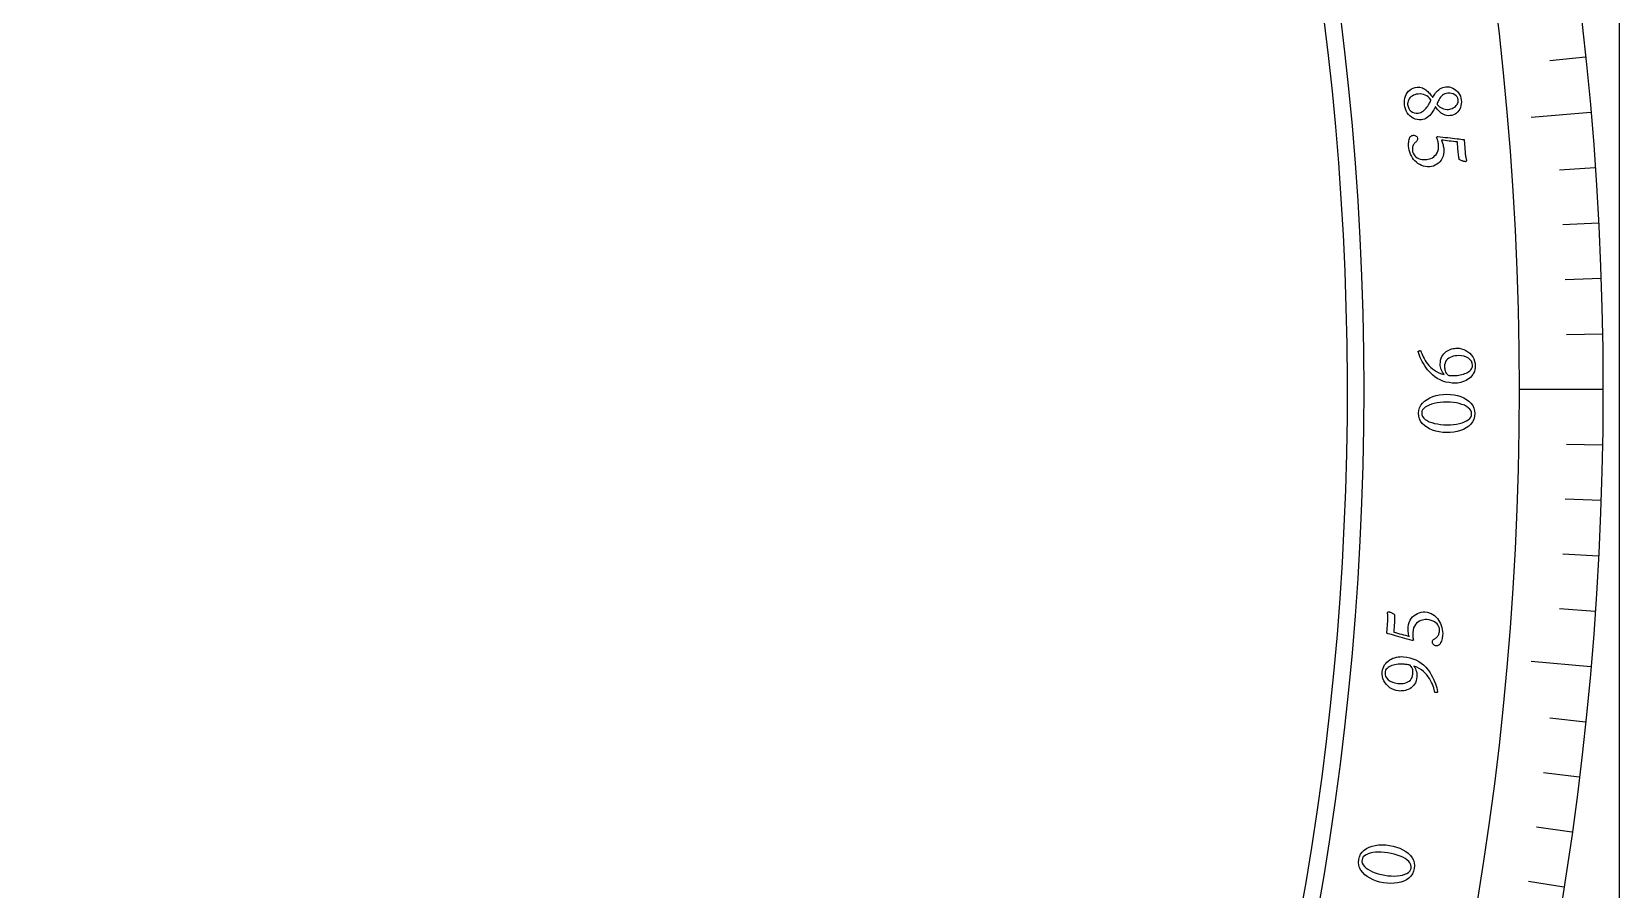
# Model space of a CAD drawing. Header units: millimetres. Extents: x -105 to 105, y -105 to 128.
# Drawn here: x 52.9 to 105, y -16.4 to 11.8 of the extents above; entities that cross this region are included whole.
import ezdxf

# ---------------------------------------------------------------- set-up
doc = ezdxf.new("R2010")
doc.units = ezdxf.units.MM
for name, color, linetype in [('CUT_INNER', 6, 'Continuous'), ('CUT_OUTER', 1, 'Continuous'), ('ENGRAVE', 7, 'Continuous'), ('ENGRAVE_FINE', 8, 'Continuous'), ('TEXT', 5, 'Continuous')]:
    doc.layers.add(name, color=color, linetype=linetype)

msp = doc.modelspace()

# ---------------------------------------------------------------- linework, layer by layer
at = {"layer": 'CUT_INNER'}
msp.add_arc((0, 0), 96.075, 98.085938, 87.539062, dxfattribs=at)
at = {"layer": 'CUT_OUTER'}
msp.add_lwpolyline([(30.8079, 103.6071), (32.4928, 102.4838), (76.8653, 76.8653), (105, 28.1347), (105, -28.1347), (76.8653, -76.8653), (28.1347, -105), (-28.1347, -105), (-76.8653, -76.8653), (-105, -28.1347), (-105, 28.1347), (-76.8653, 76.8653), (-32.6892, 102.3704), (-32.4055, 102.6778), (-32.4029, 102.6804), (-32.3998, 102.6824), (-30.8138, 103.6069)], dxfattribs=at)
at = {"layer": 'ENGRAVE'}
for points in [[(104.067, 9.1047), (102.111, 8.9336)], [(104.4645, 0), (101.7156, 0)], [(104.067, -9.1047), (102.111, -8.9336)]]:
    msp.add_lwpolyline(points, dxfattribs=at)
for radius in [104.4645, 101.7156, 96.6105]:
    msp.add_circle((0, 0), radius, dxfattribs=at)
at = {"layer": 'ENGRAVE_FINE'}
for points in [[(103.8922, 10.9195), (102.7206, 10.7964)], [(104.21, 7.2871), (103.0348, 7.2049)], [(104.3213, 5.4672), (103.1448, 5.4056)], [(104.4009, 3.6458), (103.2235, 3.6046)], [(104.4486, 1.8232), (103.2707, 1.8026)], [(104.4486, -1.8232), (103.2707, -1.8026)], [(104.4009, -3.6458), (103.2235, -3.6046)], [(104.3213, -5.4672), (103.1448, -5.4056)], [(104.21, -7.2871), (103.0348, -7.2049)], [(103.8922, -10.9195), (102.7206, -10.7964)], [(103.6858, -12.731), (102.5165, -12.5874)], [(103.4479, -14.5386), (102.2812, -14.3747)], [(103.1784, -16.3418), (102.0148, -16.1576)]]:
    msp.add_lwpolyline(points, dxfattribs=at)
at = {"layer": 'TEXT'}
for points in [[(99.8125, 9.5119), (99.8154, 9.4479), (99.8119, 9.386), (99.8018, 9.3263), (99.7852, 9.2689), (99.7624, 9.215), (99.7335, 9.1659), (99.6987, 9.1218), (99.6578, 9.0826), (99.6111, 9.0496), (99.5585, 9.0244), (99.5, 9.0068), (99.4356, 8.9969), (99.3816, 8.9953), (99.3306, 9.0007), (99.2827, 9.0131), (99.2378, 9.0324), (99.1958, 9.0567), (99.1564, 9.084), (99.1197, 9.1143), (99.0857, 9.1475), (99.0541, 9.182), (99.0248, 9.2156), (98.9978, 9.2486), (98.973, 9.2808), (98.969, 9.2882), (98.9647, 9.2904), (98.9602, 9.2874), (98.9555, 9.2792), (98.9344, 9.2329), (98.9096, 9.1864), (98.8811, 9.1398), (98.8489, 9.0931), (98.8136, 9.0481), (98.7757, 9.0066), (98.7353, 8.9686), (98.6924, 8.9341), (98.6473, 8.9048), (98.6004, 8.8826), (98.5519, 8.8674), (98.5016, 8.8593), (98.4313, 8.8578), (98.3638, 8.8661), (98.2992, 8.8841), (98.2373, 8.912), (98.1796, 8.9479), (98.1273, 8.9904), (98.0805, 9.0394), (98.0392, 9.0949), (98.0045, 9.1553), (97.9778, 9.2187), (97.9591, 9.2852), (97.9483, 9.3548), (97.9448, 9.4301), (97.9489, 9.5019), (97.9607, 9.5703), (97.9802, 9.6352), (98.0067, 9.6953), (98.0397, 9.7494), (98.0792, 9.7973), (98.1252, 9.8391), (98.1769, 9.8739), (98.2334, 9.9007), (98.2947, 9.9196), (98.361, 9.9305), (98.4069, 9.9326), (98.4511, 9.9293), (98.4937, 9.9207), (98.5345, 9.9067), (98.5736, 9.8887), (98.6108, 9.8678), (98.6459, 9.8442), (98.6792, 9.8177), (98.7104, 9.7897), (98.7394, 9.7612), (98.7662, 9.7324), (98.7909, 9.7031), (98.8134, 9.6748), (98.8338, 9.6492), (98.8521, 9.6261), (98.8683, 9.6055), (98.8729, 9.6015), (98.8769, 9.6004), (98.8802, 9.6022), (98.8829, 9.6069), (98.8994, 9.6388), (98.9197, 9.6724), (98.9436, 9.7076), (98.9712, 9.7445), (99.0022, 9.7811), (99.0361, 9.8154), (99.0731, 9.8475), (99.113, 9.8772), (99.1558, 9.903), (99.2014, 9.9228), (99.2498, 9.9369), (99.301, 9.9451), (99.3617, 9.947), (99.421, 9.9403), (99.479, 9.9252), (99.5355, 9.9015), (99.5892, 9.8705), (99.6385, 9.8337), (99.6834, 9.791), (99.7239, 9.7424), (99.7581, 9.6894), (99.7842, 9.6332), (99.8024, 9.5741), (99.8125, 9.5119)], [(98.0512, 9.3588), (98.063, 9.293), (98.085, 9.2353), (98.1173, 9.1858), (98.1599, 9.1443), (98.2106, 9.1124), (98.2673, 9.0915), (98.33, 9.0816), (98.3986, 9.0826), (98.4416, 9.0897), (98.4827, 9.1029), (98.5219, 9.1222), (98.5593, 9.1476), (98.5945, 9.1771), (98.6273, 9.2085), (98.6577, 9.242), (98.6857, 9.2775), (98.7112, 9.3133), (98.734, 9.3478), (98.7542, 9.381), (98.7718, 9.4127), (98.7864, 9.4409), (98.7979, 9.4633), (98.8063, 9.4798), (98.8115, 9.4905), (98.8135, 9.4963), (98.8149, 9.5012), (98.8156, 9.5053), (98.8157, 9.5087), (98.8151, 9.5127), (98.8142, 9.5159), (98.8131, 9.5184), (98.8116, 9.5201), (98.7685, 9.5711), (98.7236, 9.614), (98.6769, 9.6487), (98.6284, 9.6753), (98.5765, 9.6941), (98.5199, 9.7056), (98.4584, 9.7098), (98.3922, 9.7066), (98.3361, 9.6982), (98.2848, 9.6843), (98.2383, 9.665), (98.1966, 9.6403), (98.1598, 9.6116), (98.1283, 9.5803), (98.102, 9.5464), (98.0809, 9.5099), (98.0652, 9.4722), (98.055, 9.4344), (98.0504, 9.3966), (98.0512, 9.3588)], [(99.7117, 9.5172), (99.7011, 9.5665), (99.6791, 9.6108), (99.6458, 9.65), (99.6012, 9.6842), (99.5491, 9.7111), (99.4936, 9.7285), (99.4345, 9.7364), (99.372, 9.7348), (99.3203, 9.7265), (99.2735, 9.7122), (99.2315, 9.6918), (99.1944, 9.6654), (99.1615, 9.635), (99.1322, 9.6026), (99.1067, 9.5681), (99.0849, 9.5316), (99.0657, 9.4953), (99.0481, 9.4613), (99.0321, 9.4298), (99.0177, 9.4006), (99.0168, 9.3972), (99.0163, 9.3931), (99.0162, 9.3882), (99.0165, 9.3827), (99.0166, 9.3814), (99.0167, 9.3805), (99.0168, 9.38), (99.0168, 9.3798), (99.0174, 9.3756), (99.0183, 9.3718), (99.0195, 9.3684), (99.0211, 9.3654), (99.0561, 9.3264), (99.0943, 9.2922), (99.1358, 9.2627), (99.1805, 9.2379), (99.2284, 9.219), (99.2792, 9.207), (99.3332, 9.202), (99.3901, 9.2039), (99.432, 9.2099), (99.4727, 9.2201), (99.5123, 9.2345), (99.5507, 9.253), (99.5868, 9.2753), (99.6193, 9.3008), (99.6481, 9.3295), (99.6733, 9.3614), (99.6933, 9.3963), (99.7063, 9.4339), (99.7124, 9.4742), (99.7117, 9.5172)], [(99.2406, 7.8937), (99.2423, 7.8111), (99.234, 7.7343), (99.2156, 7.6631), (99.1871, 7.5977), (99.1509, 7.5385), (99.1091, 7.4856), (99.0619, 7.4393), (99.0092, 7.3994), (98.953, 7.3668), (98.8953, 7.3422), (98.8361, 7.3257), (98.7753, 7.3171), (98.7036, 7.3158), (98.6347, 7.3225), (98.5687, 7.3374), (98.5056, 7.3603), (98.446, 7.39), (98.3903, 7.4251), (98.3387, 7.4656), (98.291, 7.5115), (98.2477, 7.5618), (98.209, 7.6155), (98.175, 7.6727), (98.1457, 7.7333), (98.1213, 7.7962), (98.1024, 7.8603), (98.0889, 7.9254), (98.0808, 7.9918), (98.0794, 8.0213), (98.0797, 8.0543), (98.0817, 8.091), (98.0855, 8.1314), (98.0914, 8.1726), (98.0998, 8.2121), (98.1107, 8.2497), (98.1242, 8.2856), (98.1295, 8.2926), (98.1376, 8.3014), (98.1485, 8.3118), (98.1622, 8.324), (98.1776, 8.3356), (98.1936, 8.3443), (98.2102, 8.3501), (98.2275, 8.353), (98.2569, 8.3532), (98.2839, 8.3486), (98.3082, 8.3392), (98.3301, 8.325), (98.3483, 8.3075), (98.3619, 8.2884), (98.3708, 8.2675), (98.3751, 8.245), (98.3746, 8.2172), (98.3681, 8.1919), (98.3557, 8.1693), (98.3374, 8.1493), (98.3168, 8.1306), (98.2974, 8.1119), (98.2794, 8.093), (98.2626, 8.0741), (98.2454, 8.0512), (98.2315, 8.0265), (98.2209, 8), (98.2135, 7.9718), (98.2087, 7.9429), (98.206, 7.9144), (98.2052, 7.8862), (98.2064, 7.8583), (98.2121, 7.8206), (98.2231, 7.783), (98.2394, 7.7457), (98.261, 7.7087), (98.2886, 7.6735), (98.3229, 7.642), (98.3639, 7.614), (98.4116, 7.5897), (98.4666, 7.5708), (98.5292, 7.5591), (98.5996, 7.5546), (98.6777, 7.5572), (98.7234, 7.5636), (98.7695, 7.5757), (98.816, 7.5936), (98.8631, 7.6172), (98.9083, 7.647), (98.9493, 7.6833), (98.9861, 7.7261), (99.0187, 7.7755), (99.0445, 7.832), (99.061, 7.8964), (99.0682, 7.9685), (99.0661, 8.0484), (99.0632, 8.0739), (99.0583, 8.1033), (99.0515, 8.1365), (99.0426, 8.1737), (99.0327, 8.2101), (99.0227, 8.2409), (99.0125, 8.2661), (99.0023, 8.2858), (99.0028, 8.2901), (99.0049, 8.2945), (99.0087, 8.2988), (99.0142, 8.303), (99.0206, 8.3068), (99.0272, 8.3097), (99.0341, 8.3116), (99.0413, 8.3127), (99.1232, 8.3033), (99.205, 8.2938), (99.2868, 8.2844), (99.3687, 8.2749), (99.4491, 8.2655), (99.5267, 8.2564), (99.6016, 8.2477), (99.6736, 8.2392), (99.741, 8.2315), (99.8019, 8.2248), (99.8562, 8.2193), (99.904, 8.215), (99.9382, 7.788), (99.9409, 7.7582), (99.9443, 7.7281), (99.9485, 7.6976), (99.9535, 7.6669), (99.9588, 7.6373), (99.964, 7.6103), (99.9693, 7.5859), (99.9745, 7.5641), (99.9791, 7.5461), (99.9824, 7.5333), (99.9843, 7.5256), (99.985, 7.5231), (99.9813, 7.5156), (99.978, 7.5088), (99.9749, 7.5025), (99.9722, 7.4968), (99.9693, 7.492), (99.9655, 7.4884), (99.9609, 7.4861), (99.9555, 7.4851), (99.9493, 7.4853), (99.9395, 7.4865), (99.9262, 7.4888), (99.9093, 7.492), (99.8901, 7.4964), (99.8699, 7.5018), (99.8487, 7.5082), (99.8265, 7.5156), (99.8045, 7.5241), (99.7839, 7.5336), (99.7647, 7.5442), (99.7469, 7.5558), (99.7416, 7.5866), (99.7361, 7.6204), (99.7304, 7.6572), (99.7244, 7.6969), (99.7184, 7.74), (99.713, 7.7868), (99.7079, 7.8374), (99.7032, 7.8918), (99.6837, 8.1343), (99.618, 8.1423), (99.5517, 8.1499), (99.4849, 8.1574), (99.4176, 8.1646), (99.3508, 8.1718), (99.2856, 8.1793), (99.2221, 8.1871), (99.1601, 8.1953), (99.174, 8.1645), (99.1873, 8.129), (99.2001, 8.0888), (99.2123, 8.044), (99.223, 7.9992), (99.2313, 7.9592), (99.2372, 7.924), (99.2406, 7.8937)], [(98.4768, 1.2799), (98.4935, 1.2333), (98.5132, 1.1836), (98.5359, 1.1307), (98.5615, 1.0748), (98.5907, 1.0173), (98.6243, 0.9595), (98.6623, 0.9016), (98.7047, 0.8435), (98.752, 0.7867), (98.805, 0.7326), (98.8637, 0.6812), (98.928, 0.6326), (98.9986, 0.5883), (99.0764, 0.5501), (99.1613, 0.518), (99.2533, 0.4918), (99.224, 0.5299), (99.1982, 0.5707), (99.1758, 0.6142), (99.1568, 0.6605), (99.1418, 0.7069), (99.1309, 0.7505), (99.1242, 0.7913), (99.1218, 0.8294), (99.1247, 0.9014), (99.1345, 0.9674), (99.1513, 1.0275), (99.1752, 1.0815), (99.2045, 1.13), (99.2376, 1.1735), (99.2747, 1.2119), (99.3157, 1.2452), (99.3592, 1.2737), (99.4039, 1.2979), (99.4497, 1.3177), (99.4966, 1.3331), (99.543, 1.3447), (99.587, 1.3531), (99.6287, 1.3584), (99.6681, 1.3605), (99.7472, 1.3567), (99.8232, 1.343), (99.8961, 1.3194), (99.9657, 1.2859), (100.0306, 1.244), (100.0891, 1.1951), (100.1412, 1.1391), (100.187, 1.0762), (100.2243, 1.0078), (100.2511, 0.9356), (100.2675, 0.8595), (100.2734, 0.7796), (100.2703, 0.7157), (100.26, 0.6549), (100.2424, 0.5972), (100.2177, 0.5427), (100.187, 0.4917), (100.1517, 0.4447), (100.1118, 0.4015), (100.0673, 0.3623), (100.019, 0.3272), (99.968, 0.2966), (99.9142, 0.2705), (99.8577, 0.2489), (99.7998, 0.2319), (99.7421, 0.2198), (99.6846, 0.2124), (99.6272, 0.2099), (99.5186, 0.214), (99.4128, 0.2268), (99.31, 0.2482), (99.21, 0.2782), (99.1147, 0.3168), (99.0255, 0.364), (98.9425, 0.4197), (98.8657, 0.4841), (98.8107, 0.5358), (98.7579, 0.592), (98.7072, 0.6524), (98.6587, 0.7172), (98.6129, 0.7845), (98.5706, 0.8523), (98.5317, 0.9205), (98.4963, 0.9894), (98.4646, 1.0572), (98.4372, 1.1228), (98.414, 1.1859), (98.395, 1.2468), (98.3971, 1.2561), (98.4036, 1.2637), (98.4145, 1.2695), (98.4299, 1.2735), (98.446, 1.2763), (98.4592, 1.2783), (98.4694, 1.2795), (98.4768, 1.2799)], [(99.3797, 0.4689), (99.4033, 0.4662), (99.4274, 0.4639), (99.4518, 0.462), (99.4766, 0.4605), (99.5016, 0.4593), (99.5265, 0.4585), (99.5515, 0.4581), (99.5765, 0.458), (99.6255, 0.4595), (99.6755, 0.4636), (99.7267, 0.4703), (99.779, 0.4796), (99.8309, 0.4916), (99.8809, 0.5061), (99.9291, 0.5232), (99.9754, 0.5429), (100.0187, 0.5654), (100.0577, 0.5908), (100.0925, 0.6193), (100.1231, 0.6506), (100.1479, 0.6848), (100.1655, 0.7215), (100.176, 0.7608), (100.1792, 0.8026), (100.1706, 0.868), (100.1459, 0.9275), (100.105, 0.9811), (100.048, 1.0287), (99.9789, 1.0676), (99.9019, 1.095), (99.8169, 1.111), (99.724, 1.1156), (99.6646, 1.1127), (99.607, 1.1054), (99.551, 1.0937), (99.4968, 1.0776), (99.4461, 1.0566), (99.4008, 1.0301), (99.3608, 0.9982), (99.3262, 0.9608), (99.2983, 0.9177), (99.2786, 0.8683), (99.2669, 0.8128), (99.2634, 0.7511), (99.2648, 0.7193), (99.2686, 0.686), (99.2748, 0.6509), (99.2834, 0.6143), (99.2968, 0.577), (99.3173, 0.5404), (99.3449, 0.5044), (99.3797, 0.4689)], [(100.2557, -0.7913), (100.247, -0.8899), (100.2224, -0.9803), (100.1821, -1.0625), (100.1261, -1.1365), (100.0569, -1.2019), (99.9774, -1.2586), (99.8875, -1.3066), (99.7872, -1.3458), (99.6793, -1.3761), (99.5666, -1.3972), (99.4491, -1.4091), (99.3267, -1.4118), (99.2044, -1.4055), (99.0873, -1.3901), (98.9752, -1.3655), (98.8682, -1.332), (98.7689, -1.2899), (98.6799, -1.2398), (98.6014, -1.1816), (98.5331, -1.1155), (98.478, -1.0417), (98.4389, -0.9607), (98.4158, -0.8724), (98.4086, -0.7768), (98.4173, -0.6837), (98.4418, -0.5974), (98.4822, -0.5176), (98.5384, -0.4444), (98.6077, -0.3786), (98.6872, -0.321), (98.7769, -0.2716), (98.8769, -0.2303), (98.9844, -0.1978), (99.0969, -0.1746), (99.2143, -0.1607), (99.3366, -0.1562), (99.4589, -0.161), (99.5763, -0.1751), (99.6886, -0.1984), (99.796, -0.231), (99.8957, -0.2725), (99.9848, -0.3226), (100.0634, -0.3814), (100.1315, -0.4487), (100.1864, -0.5238), (100.2254, -0.606), (100.2485, -0.6951), (100.2557, -0.7913)], [(100.1499, -0.8054), (100.1434, -0.7465), (100.1232, -0.6919), (100.0891, -0.6414), (100.0412, -0.5952), (99.9817, -0.5536), (99.9128, -0.517), (99.8345, -0.4854), (99.7468, -0.4588), (99.6518, -0.4376), (99.5517, -0.4224), (99.4463, -0.4131), (99.3359, -0.4097), (99.2266, -0.4122), (99.1218, -0.4206), (99.0216, -0.4349), (98.926, -0.455), (98.8373, -0.4802), (98.758, -0.5095), (98.688, -0.5431), (98.6273, -0.5809), (98.5782, -0.6224), (98.543, -0.6671), (98.5218, -0.7149), (98.5144, -0.7659), (98.5211, -0.8275), (98.5421, -0.8838), (98.5774, -0.9348), (98.6271, -0.9804), (98.6887, -1.0208), (98.7599, -1.0561), (98.8407, -1.0862), (98.9311, -1.1112), (99.0283, -1.1309), (99.1297, -1.1454), (99.2351, -1.1546), (99.3446, -1.1585), (99.4549, -1.157), (99.5595, -1.1496), (99.6585, -1.1364), (99.7519, -1.1174), (99.8378, -1.0932), (99.9147, -1.0644), (99.9824, -1.031), (100.041, -0.993), (100.0883, -0.951), (100.1222, -0.9058), (100.1427, -0.8572), (100.1499, -0.8054)], [(98.0696, -7.8005), (98.0808, -7.7197), (98.101, -7.6459), (98.1301, -7.5793), (98.1681, -7.5197), (98.2129, -7.4671), (98.2621, -7.4217), (98.3157, -7.3833), (98.3737, -7.3519), (98.4341, -7.3282), (98.4948, -7.3125), (98.5559, -7.3049), (98.6172, -7.3054), (98.6884, -7.3146), (98.7555, -7.3315), (98.8186, -7.356), (98.8775, -7.3881), (98.9321, -7.4265), (98.9818, -7.4698), (99.0268, -7.5179), (99.0669, -7.5708), (99.1021, -7.6276), (99.132, -7.6871), (99.1567, -7.7494), (99.1762, -7.8145), (99.1902, -7.8811), (99.1987, -7.9481), (99.2016, -8.0153), (99.1988, -8.0829), (99.1954, -8.1125), (99.1897, -8.1455), (99.1816, -8.1818), (99.1712, -8.2214), (99.1586, -8.2615), (99.1437, -8.2995), (99.1267, -8.3351), (99.1074, -8.3686), (99.1009, -8.3747), (99.0915, -8.3821), (99.079, -8.3906), (99.0634, -8.4004), (99.0463, -8.4093), (99.029, -8.4152), (99.0116, -8.4182), (98.9941, -8.4182), (98.965, -8.4134), (98.9393, -8.4043), (98.9169, -8.3908), (98.8977, -8.3731), (98.8827, -8.3527), (98.8725, -8.3314), (98.8672, -8.3093), (98.8667, -8.2862), (98.8719, -8.2587), (98.8825, -8.2347), (98.8984, -8.2144), (98.9198, -8.1976), (98.9432, -8.1824), (98.9654, -8.167), (98.9863, -8.1512), (99.006, -8.1352), (99.0267, -8.1152), (99.0444, -8.0929), (99.0592, -8.0683), (99.0711, -8.0414), (99.0805, -8.0134), (99.0878, -7.9854), (99.0931, -7.9575), (99.0963, -7.9295), (99.0967, -7.891), (99.0918, -7.8519), (99.0816, -7.8121), (99.0661, -7.7718), (99.0443, -7.7325), (99.0153, -7.6958), (98.9791, -7.6617), (98.9357, -7.6302), (98.8844, -7.603), (98.8242, -7.5817), (98.7554, -7.5665), (98.6777, -7.5572), (98.6317, -7.5566), (98.5843, -7.5615), (98.5355, -7.572), (98.4854, -7.5881), (98.4362, -7.6105), (98.3901, -7.6398), (98.3471, -7.6762), (98.3073, -7.7196), (98.2729, -7.771), (98.2465, -7.8315), (98.228, -7.9009), (98.2173, -7.9795), (98.2161, -8.0048), (98.2161, -8.0344), (98.2175, -8.068), (98.2202, -8.1059), (98.224, -8.143), (98.2288, -8.1748), (98.2347, -8.2012), (98.2415, -8.2221), (98.2403, -8.2263), (98.2375, -8.2302), (98.233, -8.2338), (98.227, -8.237), (98.22, -8.2396), (98.213, -8.2413), (98.2058, -8.2421), (98.1986, -8.242), (98.1194, -8.2192), (98.0403, -8.1965), (97.9611, -8.1737), (97.882, -8.1511), (97.8042, -8.1288), (97.7291, -8.1073), (97.6567, -8.0866), (97.587, -8.0667), (97.5217, -8.0483), (97.4627, -8.0321), (97.41, -8.018), (97.3636, -8.0061), (97.3969, -7.59), (97.3988, -7.5609), (97.4, -7.5313), (97.4005, -7.5014), (97.4002, -7.471), (97.3994, -7.4417), (97.3983, -7.4149), (97.3967, -7.3906), (97.3948, -7.3689), (97.3929, -7.3509), (97.3916, -7.3381), (97.3908, -7.3304), (97.3905, -7.3279), (97.3952, -7.3212), (97.3995, -7.3151), (97.4035, -7.3095), (97.407, -7.3044), (97.4106, -7.3002), (97.4149, -7.2974), (97.4198, -7.2958), (97.4253, -7.2956), (97.4314, -7.2967), (97.4409, -7.2993), (97.4537, -7.3035), (97.4699, -7.3091), (97.4883, -7.3161), (97.5074, -7.3243), (97.5275, -7.3336), (97.5483, -7.3441), (97.5688, -7.3556), (97.5877, -7.3678), (97.6052, -7.3809), (97.621, -7.3947), (97.6217, -7.4254), (97.622, -7.4589), (97.6222, -7.4953), (97.6221, -7.5347), (97.6214, -7.5772), (97.6196, -7.6234), (97.6169, -7.6731), (97.613, -7.7263), (97.5939, -7.9638), (97.6575, -7.982), (97.7217, -8.0001), (97.7864, -8.0181), (97.8517, -8.036), (97.9165, -8.0538), (97.9795, -8.0717), (98.041, -8.0897), (98.1007, -8.1077), (98.092, -8.0754), (98.0847, -8.0386), (98.0785, -7.9974), (98.0737, -7.9517), (98.0703, -7.9063), (98.0685, -7.866), (98.0682, -7.8307), (98.0696, -7.8005)], [(98.9489, -9.9543), (98.9375, -9.9056), (98.9235, -9.8535), (98.9069, -9.7981), (98.8876, -9.7392), (98.8648, -9.6784), (98.8376, -9.617), (98.806, -9.555), (98.77, -9.4924), (98.7288, -9.4307), (98.6817, -9.3713), (98.6286, -9.3141), (98.5695, -9.2592), (98.5036, -9.2081), (98.4299, -9.1625), (98.3486, -9.1223), (98.2596, -9.0875), (98.285, -9.128), (98.3068, -9.1709), (98.3247, -9.2163), (98.339, -9.264), (98.3493, -9.3115), (98.3557, -9.3558), (98.3581, -9.397), (98.3566, -9.435), (98.3463, -9.5061), (98.3295, -9.5705), (98.3064, -9.6281), (98.2768, -9.6791), (98.2424, -9.7239), (98.2047, -9.7632), (98.1636, -9.797), (98.1192, -9.8253), (98.0728, -9.8485), (98.0257, -9.8673), (97.978, -9.8816), (97.9296, -9.8914), (97.8822, -9.8975), (97.8375, -9.9008), (97.7955, -9.9012), (97.7561, -9.8988), (97.6779, -9.886), (97.604, -9.864), (97.5343, -9.8327), (97.4688, -9.7923), (97.409, -9.7442), (97.3562, -9.6901), (97.3104, -9.6301), (97.2716, -9.564), (97.2417, -9.4937), (97.2225, -9.4209), (97.214, -9.3454), (97.2162, -9.2674), (97.2257, -9.2058), (97.2419, -9.148), (97.265, -9.0938), (97.2949, -9.0434), (97.3302, -8.9969), (97.3698, -8.9545), (97.4136, -8.9164), (97.4615, -8.8824), (97.5128, -8.8528), (97.5664, -8.8278), (97.6223, -8.8073), (97.6806, -8.7913), (97.7398, -8.78), (97.7983, -8.7734), (97.8563, -8.7715), (97.9136, -8.7742), (98.0214, -8.7882), (98.1256, -8.8105), (98.226, -8.8411), (98.3228, -8.88), (98.4142, -8.9272), (98.4985, -8.9824), (98.5758, -9.0458), (98.6461, -9.1173), (98.6958, -9.1743), (98.7428, -9.2356), (98.7871, -9.3011), (98.8288, -9.3708), (98.8674, -9.4429), (98.9024, -9.5152), (98.9339, -9.5877), (98.9617, -9.6605), (98.9858, -9.7321), (99.0059, -9.8009), (99.0219, -9.867), (99.0339, -9.9302), (99.0308, -9.9394), (99.0235, -9.9462), (99.0119, -9.9508), (98.9962, -9.9531), (98.9799, -9.9541), (98.9665, -9.9546), (98.9562, -9.9547), (98.9489, -9.9543)], [(98.136, -9.0525), (98.1127, -9.0476), (98.0889, -9.0431), (98.0648, -9.0388), (98.0403, -9.0349), (98.0156, -9.0313), (97.9908, -9.0281), (97.966, -9.0253), (97.9411, -9.0228), (97.8922, -9.0196), (97.842, -9.0188), (97.7904, -9.0205), (97.7375, -9.0245), (97.6847, -9.0312), (97.6335, -9.0405), (97.584, -9.0525), (97.536, -9.0672), (97.4907, -9.0849), (97.4494, -9.1059), (97.412, -9.1301), (97.3786, -9.1575), (97.3505, -9.1882), (97.3293, -9.2221), (97.315, -9.2592), (97.3076, -9.2994), (97.3095, -9.3638), (97.328, -9.4242), (97.3631, -9.4805), (97.4148, -9.5329), (97.4794, -9.5782), (97.553, -9.6133), (97.6357, -9.6381), (97.7276, -9.6528), (97.7869, -9.6565), (97.845, -9.6556), (97.9019, -9.6502), (97.9575, -9.6403), (98.0102, -9.6251), (98.0581, -9.6039), (98.1013, -9.5767), (98.1396, -9.5435), (98.1719, -9.5039), (98.1967, -9.4572), (98.214, -9.4035), (98.2238, -9.3429), (98.2256, -9.3113), (98.2252, -9.278), (98.2225, -9.2427), (98.2176, -9.2056), (98.208, -9.1675), (98.1912, -9.1292), (98.1672, -9.0909), (98.136, -9.0525)], [(96.4464, -15.4405), (96.4694, -15.3469), (96.5066, -15.2633), (96.5581, -15.1899), (96.624, -15.1265), (96.7015, -15.0731), (96.7881, -15.0294), (96.8837, -14.9955), (96.9884, -14.9714), (97.0994, -14.9569), (97.2139, -14.9519), (97.3319, -14.9565), (97.4535, -14.9706), (97.5737, -14.9937), (97.6876, -15.0252), (97.7953, -15.0649), (97.8966, -15.113), (97.989, -15.1687), (98.07, -15.2311), (98.1395, -15.3001), (98.1975, -15.3759), (98.2412, -15.4575), (98.268, -15.5441), (98.2777, -15.6358), (98.2703, -15.7325), (98.2475, -15.8242), (98.2099, -15.9067), (98.1576, -15.9801), (98.0905, -16.0442), (98.0116, -16.0988), (97.9239, -16.1434), (97.8274, -16.1781), (97.7221, -16.2029), (97.6107, -16.2176), (97.496, -16.2222), (97.3779, -16.2168), (97.2565, -16.2013), (97.1366, -16.1767), (97.023, -16.1439), (96.9159, -16.103), (96.8151, -16.054), (96.7233, -15.9976), (96.6432, -15.9349), (96.5747, -15.8656), (96.5178, -15.7899), (96.4751, -15.7089), (96.4489, -15.6237), (96.4394, -15.5342), (96.4464, -15.4405)], [(96.5531, -15.4429), (96.5508, -15.5007), (96.5628, -15.5565), (96.5889, -15.6104), (96.6293, -15.6625), (96.6818, -15.7119), (96.7443, -15.7581), (96.8168, -15.8009), (96.8993, -15.8405), (96.9899, -15.876), (97.0864, -15.9066), (97.189, -15.9323), (97.2975, -15.953), (97.4058, -15.9678), (97.5106, -15.9761), (97.6118, -15.9778), (97.7094, -15.9729), (97.8009, -15.9619), (97.8839, -15.9452), (97.9583, -15.9227), (98.0241, -15.8945), (98.0791, -15.8608), (98.1207, -15.8217), (98.149, -15.7772), (98.1641, -15.7274), (98.1668, -15.665), (98.1545, -15.6057), (98.1272, -15.5497), (98.0848, -15.4969), (98.0298, -15.4477), (97.9645, -15.4023), (97.8889, -15.3607), (97.803, -15.323), (97.7096, -15.2895), (97.6114, -15.2607), (97.5083, -15.2365), (97.4005, -15.217), (97.2912, -15.2028), (97.1866, -15.195), (97.0867, -15.1937), (96.9917, -15.1988), (96.9031, -15.21), (96.823, -15.2269), (96.7513, -15.2494), (96.6879, -15.2777), (96.6351, -15.3113), (96.5951, -15.35), (96.5677, -15.3939), (96.5531, -15.4429)]]:
    msp.add_lwpolyline(points, close=True, dxfattribs=at)

doc.saveas('drawing.dxf')
